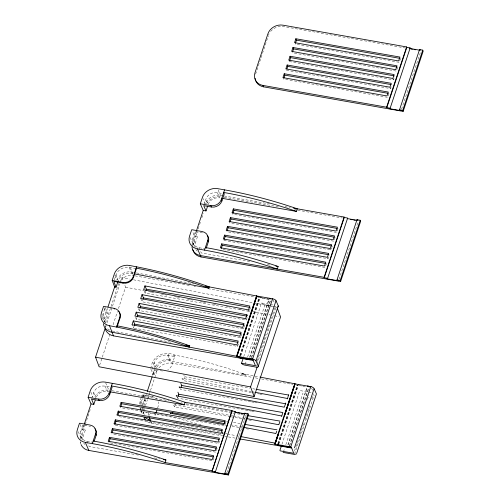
<?xml version="1.0" encoding="UTF-8"?>
<svg xmlns="http://www.w3.org/2000/svg" width="500" height="500" viewBox="0 0 500 500"><rect width="100%" height="100%" fill="white"/><g stroke="black" fill="none" stroke-linecap="round" stroke-linejoin="round"><path stroke-width="0.38" stroke-dasharray="2.5 1.88" d="M139.506 404.113L140.981 398.188M103.294 319.887A10.831 9.412 -20.4 0 1 103.088 313.762L105.237 307.281L107.425 313.163L105.275 319.644A10.831 9.412 -20.4 0 0 104.812 322.144M114.331 279.925L116.006 274.881A10.831 9.412 -20.4 0 1 129.325 267.444L136.363 268.8M107.513 308.369L103.856 319.375A12.325 10.719 -20.4 0 0 103.494 320.788M105.506 323.144L118.425 284.262A12.325 10.588 -23.6 0 1 118.987 282.887M105.588 326.956L120.031 283.488M120.275 282.75L121.988 277.587L129.625 279.056M99.606 365.288L102.05 357.919M102.294 357.181L109.887 334.338M113.069 324.762L117.475 311.5M118.456 308.55L125.556 287.181L124.537 284.444M82.688 440.025A9.338 8.019 -23.6 0 1 83.056 436.812L80.756 431.556L82.912 425.075L90.594 426.425M91.762 398.438L93.675 392.675A9.338 8.019 -23.6 0 1 105.1 386.112L111.388 387.219M83.056 436.812L85.206 430.331L82.413 429.837L84.138 424.656M80.506 439.131A12.325 10.588 -23.6 0 1 80.875 437.719L85.019 425.25M85.262 424.519L90.869 407.644M134.094 326.112L133.45 328.056L132.019 324.781M241.731 333.738L240.444 337.625L136.356 319.312L137 317.369M244.644 324.988L243.35 328.881L139.262 310.562L139.906 308.619M247.119 317.538L246.256 320.131L142.169 301.819L142.812 299.869M250.456 307.494L249.163 311.381L145.075 293.069L145.938 290.475M195.081 247.581A9.338 8.019 -23.6 0 1 195.256 243.325L192.956 238.069L195.113 231.588L202.794 232.938M203.962 204.95L205.875 199.188A9.338 8.019 -23.6 0 1 217.3 192.625L223.588 193.731M196.337 231.169L192.463 242.831A12.325 10.588 -23.6 0 0 191.938 245.669M141.219 397.481L142.156 394.644L153.625 396.912L157.15 399.306M150.838 368.531C152.213 355.819 163.65 350.419 175.012 355.112C198.994 360.075 223.2 365.788 245.875 374.975L246.012 375.531L169.788 360.894A10.831 9.412 -20.4 0 0 156.463 368.331L154.356 362.663A10.831 9.412 -20.4 0 1 167.675 355.225L174.713 356.575C172.838 361.025 172.644 367.287 167.794 369.812M192.706 245.644A12.325 10.588 -23.6 0 1 193.075 244.231L197.219 231.762M198.194 228.831L200.875 220.763M201.85 217.825L203.312 213.425M141.019 405.288A10.831 9.412 -20.4 0 1 141.438 401.544L143.588 395.062L152.731 396.819M154.356 362.663L152.2 369.144L154.306 374.806L152.9 374.538L150.794 368.875M195.256 243.325L197.406 236.844L195.113 231.588M142.844 404.731L145.281 397.4M145.525 396.662L146.744 392.994M152.594 375.394L154.544 369.525M142.375 406.219L144.288 400.456L143.763 399.044M152.9 374.538L154.575 369.5M144.019 405.769L145.694 400.731L145.169 399.312M154.306 374.806L155.981 369.769M143.763 410.706L144.494 408.506M145.469 405.569L147.419 399.7M147.662 398.969L148.881 395.3M149.125 394.562L154.488 378.425M154.731 377.694L156.681 371.825A12.325 10.588 -23.6 0 1 157.994 369.125M255.6 74.119L268.275 35.975M157.65 407.931L158.6 404.837L158.5 401.887M230.481 416.706L174.613 406.875L175.469 404.281M247.931 410.513L177.519 398.125L177.95 396.831M251.444 392.612L183.331 380.631L184.625 376.744L183.725 374.688M134.213 328.194L237.537 346.375L238.825 342.488M239.8 355.431L259.094 297.375M240.037 355.419L259.331 297.356M240.538 355.756L259.831 297.7M240.787 355.737L260.081 297.681M243.719 356.631L261.544 302.981L269.631 304.406M213.981 457.713L212.906 460.95L108.819 442.638M217.1 448.319L215.812 452.206L111.725 433.888M219.581 440.863L218.719 443.456L114.631 425.144M222.7 431.469L221.625 434.706L117.537 416.394M225.825 422.075L224.531 425.962L120.444 407.644M245.169 364.4L246.394 360.725M247.613 357.056L264.95 304.875A2.988 1.212 18.4 0 1 261.544 302.981M245.613 374.762L242.231 374.113L242.45 373.462L243.944 373.856M249.594 357.294L268.888 299.237M249.9 357.406L269.194 299.344M251.369 357.413L270.663 299.35M251.675 357.519L270.969 299.462M256.956 361.294L260.375 351.006M261.35 348.062L265.994 334.1M266.969 331.163L271.606 317.2M272.581 314.256L275.269 306.175M256.35 366.369L256.837 364.9M257.081 364.162L276.125 306.844A2.988 1.212 18.4 0 0 276.831 306.919M226.8 472.837L246.337 414.044M326.394 263.575L325.106 267.462L222.55 249.419M223.925 240.4L328.013 258.719L329.3 254.831M228.363 231.925L330.919 249.969L331.562 248.025M331.781 247.375L332.206 246.081M335.112 237.331L333.825 241.219L229.737 222.906L229.125 221.506M338.025 228.588L336.731 232.475L232.644 214.156M388.925 93.462L387.631 97.35L283.544 79.037M286.45 70.287L390.538 88.6L391.831 84.712M289.356 61.537L393.444 79.856L394.738 75.963M397.644 67.219L396.35 71.106L292.262 52.794M400.55 58.469L399.256 62.356L295.175 44.044M277.812 443.731L297.35 384.938M278.05 443.713L297.587 384.919M278.55 444.056L298.087 385.262M278.8 444.031L298.094 385.975M281.95 444.263L299.581 391.194A0.75 0.644 -23.6 0 1 300.5 390.669L307.869 391.962M339 279.35L358.294 221.287M283.394 452.05L284.619 448.363M285.844 444.681L302.987 393.081M287.85 444.856L307.137 386.794M288.156 444.969L307.444 386.906M289.381 445.706L308.675 387.65M289.688 445.819L309.225 387.025M401.531 109.231L420.819 51.175M307.425 399.481L308.894 395.069M294.475 451.056L304 422.4M304.975 419.456L309.619 405.494M311.812 398.881L313.525 393.738M294.575 454.019L314.169 395.05M242.231 374.113L242.512 373.725L259.206 376.931M226.85 433.2L225.375 433.894M223.988 433.925L222.425 433.725L222.638 433.081L222.55 434.075M168.75 359.613L170.294 359.812L171.756 363.162L252.281 377.331M162.425 371.037L153.725 369.438M405.538 48.031L283.6 26.575A12.325 10.588 -23.6 0 0 269.831 32.538M223.531 195.831L220.456 195.287A12.325 10.588 -23.6 0 0 205.381 203.95L203.05 198.625M224.3 195.963L269.637 203.944M285.006 206.644L290.387 207.594M224.137 197.231L279.356 206.944M294.694 209.644L296.994 210.05M297.762 210.188L342.238 218.012M197.406 236.844L194.613 236.35L192.581 231.694M192.956 238.069A9.338 8.019 -23.6 0 0 199 247.706L205.287 248.812M249.706 261.475L201.294 252.963L200.15 250.331M267.381 264.587L271.225 265.262M260.087 297.494L263.106 298.025M263.863 298.156L266.131 298.556M266.887 298.688L268.394 298.956M259.837 297.506L262.806 298.025M267.256 298.812L269.488 299.2M135.037 275.869L189.488 285.45M194.088 286.262L195.625 286.531M207.894 288.688L254.675 296.919M257.738 297.462L271.544 299.887M270.369 304.531L273.306 305.05M264.95 304.875L276.125 306.844M255.35 377.869L258.419 378.406M261.488 378.95L292.925 384.481M295.994 385.019L298.294 385.425M299.062 385.562L302.131 386.1M302.9 386.238L305.963 386.775M308.606 392.094L311.556 392.612M184.625 376.744L249.675 388.188M252.738 388.725L255.8 389.263M252.213 392.75L254.506 393.156M257.569 393.694L259.1 393.963M259.862 394.094L262.162 394.5M250.837 401.769L180.425 389.375L179.825 388.006M251.6 401.9L253.894 402.306M254.662 402.438L257.725 402.981M248.694 410.65L250.987 411.05M251.756 411.188L254.819 411.725M111.938 390.719L168.688 400.706M180.963 402.863L182.494 403.131M186.325 403.806L232.344 411.906M185.85 404.738L231.775 412.812M232.537 412.95L234.069 413.219M237.131 413.756L240.194 414.3M240.956 414.431L246.312 415.375M96.4 396.887A9.338 8.019 -23.6 0 1 107.4 391.369L108.938 391.637M231.244 416.838L234.306 417.375M235.075 417.512L245.025 419.263M248.85 419.938L251.912 420.475M226.569 421.156L228.863 421.562M233.456 422.369L241.875 423.85M225.275 425.05L227.575 425.45M232.169 426.256L240.588 427.738M241.35 427.875L242.881 428.144M245.944 428.681L249.006 429.225M147.594 421.831A12.325 10.588 -23.6 0 0 151.738 423.425L223.825 436.106M224.587 436.244L227.656 436.781M228.425 436.919L236.863 438.4M80.756 431.556A9.338 8.019 -23.6 0 0 86.8 441.194L93.088 442.3M138.275 455.1L89.094 446.45L87.95 443.819M154.412 457.938L159.794 458.888M133.475 272.325L130.4 271.831A12.325 10.713 -20.4 0 0 116.788 280.494M136.531 272.913L193.863 283.919M116.006 274.881L118.194 280.763A10.831 9.412 -20.4 0 1 131.512 273.325L133.044 273.625M133.444 279.788L253.325 302.806M254.088 302.956L277 307.356M125.556 287.181L143.881 290.7M148.463 291.581L150.756 292.019M151.519 292.169L153.806 292.606M161.444 294.075L163.738 294.513M164.5 294.662L166.788 295.1M174.425 296.569L176.719 297.006M177.481 297.15L179.769 297.594M187.406 299.056L189.7 299.5M190.463 299.644L192.75 300.087M200.387 301.55L202.681 301.994M203.444 302.137L205.731 302.575M213.369 304.044L215.662 304.481M226.35 306.537L228.644 306.975M239.331 309.031L241.625 309.469M247.731 310.644L250.787 311.225M251.55 311.375L266.056 314.163M269.113 314.744L273.694 315.625M274.456 315.775L279.037 316.65M107.425 313.163L106.019 312.894L103.575 306.319M112.35 331L171.35 342.325M168.656 359.394L168.669 359.394A12.325 10.713 -20.4 0 0 155.056 368.056L152.95 362.394M251.394 391.569L181.981 378.244L183.331 380.631M252.156 391.719L254.444 392.156M232.756 415.913L173.263 404.487L174.613 406.875M233.519 416.056L241.912 417.669M242.675 417.812L244.963 418.25M144.288 400.456L145.694 400.731M230.613 424.806L239.006 426.413M239.769 426.562L242.819 427.15M145.981 412.069A10.831 9.412 -20.4 0 0 148.512 412.894L155.55 414.244A1.494 0.606 18.4 0 0 154.956 413.681M172.725 422.806L175.012 423.244M175.775 423.394L178.825 423.981M179.587 424.125L181.875 424.562M182.638 424.712L219.988 431.881M220.75 432.025L223.038 432.469M227.544 434.025L235.963 435.637M236.731 435.788L239.025 436.225M156.044 413.706L179.513 418.894L201.875 425.019M242.512 373.725L242.45 373.462M392.831 78.45L393.444 79.856M389.925 87.2L390.538 88.6M330.306 248.569L330.919 249.969M327.4 257.312L328.013 258.719M273.062 299.831L274.288 302.638M311.625 388.094L312.544 390.2M218.131 189.963L221.069 196.694A12.325 10.588 -23.6 0 0 206.556 203.975M217.3 192.625L219.6 197.881A9.338 8.019 -23.6 0 0 208.175 204.444L205.875 199.188M248.738 310.413L249.163 311.381M245.831 319.156L246.256 320.131M242.925 327.906L243.35 328.881M240.019 336.656L240.444 337.625M199 247.706L199.862 249.675M193.125 243.312L194.562 246.6M190.131 237.506L193.075 244.231M237.113 345.4L237.537 346.375M144.219 291.1L145.075 293.069M132.881 274.175L129.5 265.456M140.738 298.538L142.169 301.819M138.4 308.594L139.262 310.562M176.919 396.756L177.519 398.125M135.494 317.344L136.356 319.312M155.856 369.938L156.681 371.825M151.15 422.081L151.738 423.425M105.231 322.512L101.962 314.262M142.387 407.562L143.212 409.45M105.644 382.788L108.869 390.181A12.325 10.588 -23.6 0 0 94.356 397.463M105.1 386.112L107.4 391.369M93.675 392.675L95.975 397.931M90.856 392.125L92.912 396.825M82.912 425.075L85.206 430.331M80.087 424.513L82.413 429.837M86.8 441.194L87.662 443.162M80.925 436.8L82.65 440.744M78.231 431.675L80.875 437.719M168.106 353.931L170.294 359.812M167.675 355.225L169.788 360.894M129.325 267.444L131.512 273.325M121.988 277.587L123.263 281.019M114.881 275.381L116.512 279.762M143.588 395.062L144.906 398.606M142.181 394.794L143.5 398.331M148.512 412.894L149.569 415.731M148.081 414.194L148.569 415.5M141.438 401.544L143.281 406.5M140.031 401.269L141.875 406.231M141.906 408.375L142.694 410.5M142.963 411.206L143.75 413.331M141.319 411.075L142.375 413.906A12.325 10.719 -20.4 0 1 141.637 411.194M103.088 313.762L105.275 319.644M197.294 251.106A9.338 8.019 -23.6 0 1 195.912 249.5M158.919 367.887A12.325 10.588 -23.6 0 1 171.756 363.162M143.231 413.537A12.325 10.588 -23.6 0 1 143.394 412.119M153.887 413.288A1.494 0.606 18.4 0 1 154.444 413.444M155.119 415.544A1.494 0.425 -79.1 0 1 155.294 413.556M174.456 355.881A1.494 0.425 -79.1 0 1 175.144 355.281M173.05 355.613A1.494 0.606 18.4 0 1 174.713 356.575M144.325 414.425A10.831 9.412 -20.4 0 1 143.125 410.956M143.081 409.706A10.831 9.412 -20.4 0 1 143.225 408.45M120.662 280.325A12.325 10.588 -23.6 0 1 133.506 275.6M109.819 330.169A10.831 9.412 -20.4 0 1 106.788 327.863M106.05 326.863A10.831 9.412 -20.4 0 1 105.481 325.769M104.6 321.981A10.831 9.412 -20.4 0 1 103.869 320.981M268.519 35.238A12.325 10.588 -23.6 0 1 269.081 33.862M85.094 444.594A9.338 8.019 -23.6 0 1 83.713 442.987"/><path stroke-width="0.75" d="M298.331 384.525L294.869 383.781L294.581 384.162L274.988 443.131L274.95 444.2L278.306 444.787M117.95 281.488L116.037 287.244L114.631 286.975L112.188 280.4L114.344 273.925A12.325 10.713 -20.4 0 1 129.5 265.456L136.537 266.812A203.637 82.5 18.4 0 1 209.331 286.887L208.9 288.188L134.581 273.919M108 306.9L114.825 286.363M277.256 308.038L280.562 316.944L254.125 396.525L99.113 366.763L95.55 357.169L105.337 327.694M84.381 423.913L91.025 403.919L88.119 397.262L90.269 390.781A12.325 10.588 -23.6 0 1 105.35 382.119L112.338 383.35A203.637 82.5 18.4 0 1 185.1 402.3L231.906 410.531L232.087 410.956L212.069 471.219L215.419 471.806L235.444 411.544L232.087 410.956M109.475 325.719L116.512 327.075L119.744 317.35A8.588 7.469 -20.4 0 0 114.125 308.35L103.575 306.319L101.425 312.8A12.325 10.713 -20.4 0 0 109.475 325.719L113.481 335.863L253.056 360.419L252.625 359.438L249.412 358.875L250.944 359.725L239.069 357.638L240.05 357.225M116.037 287.244L113.85 281.363L123 283.119A8.588 7.469 -20.4 0 0 133.562 277.219L133.306 276.531L136.537 266.812M118.8 311.525A8.588 7.469 -20.4 0 1 120 318.044L117.2 326.469L116.944 325.775A203.637 82.5 18.4 0 1 189.737 345.856L189.306 347.15A203.637 82.5 18.4 0 0 116.512 327.075M133.562 277.219L136.363 268.8L136.106 268.106A203.637 82.5 18.4 0 1 208.9 288.188M91.025 403.919L93.819 404.412L95.256 400.094M85.325 442.381L92.312 443.612L95.544 433.888A8.588 7.375 -23.6 0 0 89.981 425.025L79.506 423.181L77.35 429.663A12.325 10.588 -23.6 0 0 85.325 442.381L88.85 450.444L228.419 475L248.444 414.738L248.019 413.756L244.806 413.194L224.781 473.456L226.312 474.306L214.438 472.219L215.419 471.806M88.119 397.262L98.594 399.106A8.588 7.375 -23.6 0 0 109.106 393.069L112.338 383.35M133.306 320.894L132.019 324.781L236.9 344.919L238.194 341.031L133.306 320.894L134.744 324.169L134.312 325.469M136.213 312.144L134.925 316.031L239.806 336.169L241.1 332.281L136.213 312.144L137.65 315.425L137.219 316.719M139.119 303.394L137.831 307.281L242.712 327.419L244.006 323.531L139.119 303.394L140.556 306.675L140.125 307.969M142.025 294.65L140.738 298.538L245.619 318.675L246.912 314.788L142.025 294.65L143.463 297.925L143.031 299.225M144.938 285.9L143.644 289.788L248.525 309.925L249.819 306.038L144.938 285.9L146.369 289.181L145.938 290.475M94.256 440.994L96.156 435.294A8.588 7.375 -23.6 0 0 94.975 428.825M93.819 404.412L91.525 399.156L99.206 400.506A8.588 7.375 -23.6 0 0 109.719 394.469L112.088 387.344L111.475 385.938A203.637 82.5 18.4 0 1 184.237 404.888L185.1 402.3M109.494 437.35L108.206 441.238L212.294 459.55L213.581 455.662L109.494 437.35L110.106 438.75L109.031 441.987M112.4 428.6L111.112 432.488L215.2 450.8L216.488 446.912L112.4 428.6L113.012 430L112.156 432.594M115.312 419.85L114.019 423.738L218.106 442.056L219.394 438.169L115.312 419.85L115.919 421.256L114.844 424.494M118.219 411.106L116.925 414.994L221.012 433.306L222.3 429.419L118.219 411.106L118.831 412.506L117.969 415.1M121.125 402.356L119.831 406.244L223.919 424.562L225.212 420.669L121.125 402.356L121.737 403.756L120.656 407M196.581 230.425L203.225 210.431L200.319 203.775L202.469 197.294A12.325 10.588 -23.6 0 1 217.55 188.631L224.537 189.862A203.637 82.5 18.4 0 1 297.3 208.812L296.444 211.4L221.906 198.287M203.225 210.431L206.019 210.925L207.456 206.606M147.231 391.531L152.106 376.856M197.525 248.894L204.513 250.125L207.744 240.4A8.588 7.375 -23.6 0 0 202.181 231.537L191.706 229.694L189.55 236.175A12.325 10.588 -23.6 0 0 197.525 248.894L201.05 256.956L340.619 281.512L360.644 221.25L360.219 220.269L357.006 219.706L336.981 279.969L338.512 280.819L326.637 278.731L327.619 278.319L347.644 218.056L344.288 217.469L344.106 217.044L293.463 208.131M200.319 203.775L210.794 205.619A8.588 7.375 -23.6 0 0 221.306 199.581L224.537 189.862M206.225 248.219L208.356 241.806A8.588 7.375 -23.6 0 0 207.175 235.338M206.019 210.925L203.725 205.669L211.406 207.019A8.588 7.375 -23.6 0 0 221.919 200.981L224.288 193.856L223.675 192.45A203.637 82.5 18.4 0 1 296.444 211.4M156.019 412.844L156.95 410.037M221.694 243.863L220.406 247.75L324.494 266.062L325.781 262.175L221.694 243.863L222.306 245.263L221.231 248.5M224.6 235.113L223.312 239L327.4 257.312L328.688 253.425L224.6 235.113L225.212 236.513L224.356 239.106M227.512 226.363L226.219 230.25L330.306 248.569L331.594 244.681L227.512 226.363L228.119 227.769L227.044 231.006M230.419 217.619L229.125 221.506L333.212 239.819L334.506 235.931L230.419 217.619L231.031 219.019L230.169 221.612M233.325 208.869L232.031 212.756L336.119 231.075L337.413 227.181L233.325 208.869L233.938 210.269L232.856 213.512M284.225 73.744L282.931 77.631L387.019 95.95L388.312 92.062L284.225 73.744L284.837 75.144L283.762 78.388M287.131 65L285.837 68.888L389.925 87.2L391.219 83.312L287.131 65L287.744 66.4L286.881 68.994M290.038 56.25L288.744 60.138L392.831 78.45L394.125 74.562L290.038 56.25L290.65 57.65L289.575 60.894M292.944 47.5L291.65 51.388L395.737 69.706L397.031 65.819L292.944 47.5L293.556 48.9L292.694 51.494M295.85 38.756L294.562 42.644L398.644 60.956L399.938 57.069L295.85 38.756L296.462 40.156L295.387 43.394M172.35 413.675L172.781 412.381M178.162 396.181L178.806 394.237L177.913 392.181M181.069 387.431L181.713 385.487L180.819 383.438M92.312 443.612A203.637 82.5 18.4 0 1 165.075 462.562L165.938 459.969A203.637 82.5 18.4 0 0 93.175 441.019M243.231 358.1L241.519 363.244L255.487 365.7L252.738 359.394L249.106 358.762L250.637 359.613L239.306 357.619L240.3 357.206L236.7 356.637L236.513 356.219L256.537 295.956L205.5 286.156M256.588 297.062L236.806 356.594L256.681 295.981L272.606 298.781A2.988 1.212 18.4 0 1 276.012 300.675L278.306 305.931L258.288 366.194A2.988 1.212 18.4 0 1 256.1 367.106L244.925 365.138A2.988 1.212 18.4 0 1 241.519 363.244M236.944 355.9L256.481 297.113M205.375 247.531A203.637 82.5 18.4 0 1 278.137 266.481L277.275 269.075A203.637 82.5 18.4 0 0 204.513 250.125M212.069 471.219L231.906 410.531M258.288 366.194L255.987 360.938A2.988 1.212 18.4 0 0 252.581 359.044L272.606 298.781M255.987 360.938L276.012 300.675M254.125 396.525L250.556 386.931L257.169 367.038M228.419 475L227.994 474.019L248.019 413.756M327.619 278.319L324.269 277.731L324.081 277.306L344.106 217.044M324.269 277.731L344.288 217.469M285.744 402.969L284.337 407.2L179.075 386.994L179.525 387.325M276.006 433.288L276.65 431.344M278.913 424.538L279.775 421.95M281.606 416.438L282.681 413.2M287.419 398.944L288.606 394.825M390.15 108.2L386.794 107.613L386.613 107.194L406.637 46.931L282.987 25.175A12.325 10.588 -23.6 0 0 267.906 33.837L254.988 72.719A12.325 10.588 -23.6 0 0 262.962 85.438L263.575 86.838L403.15 111.394L423.175 51.131L422.744 50.15L419.531 49.588L399.506 109.85L401.044 110.7L389.169 108.612L390.15 108.2L410.175 47.938L406.819 47.35L406.637 46.931M274.95 444.2L278.125 434.644M284.475 415.538L294.731 384.669M386.794 107.613L406.819 47.35M278.238 434.6L275.062 444.156L295.087 383.894M284.587 415.494L294.844 384.625M281.456 445.737L279.988 450.156A0.75 0.644 -23.6 0 0 280.475 450.931L293.744 453.263L291.269 447.013M340.619 281.512L340.194 280.531L360.219 220.269M291.05 445.956L310.644 386.994M403.15 111.394L402.719 110.412L422.744 50.15M294.456 447.85L314.05 388.881M296.756 453.106L316.35 394.144M296.637 453.837L294.581 454.444L283.119 452.438M409.188 48.35L410.175 47.938M269.131 298.5L270.581 298.75M307.387 386.062L311.294 386.75M409.931 48.481L419.581 50.181M410.906 48.975L412.438 49.244M413.969 49.513L415.506 49.787M296.462 40.156L399.787 58.338M293.556 48.9L396.881 67.081M290.65 57.65L393.975 75.831M287.744 66.4L391.062 84.581M284.837 75.144L388.156 93.325M262.962 85.438L386.613 107.194M399.506 109.85L402.719 110.412M347.406 218.594L357.05 220.294M350.675 219.494L352.212 219.762M353.744 220.037L355.275 220.306M233.938 210.269L337.256 228.45M231.031 219.019L334.35 237.2M228.119 227.769L331.444 245.944M225.212 236.513L328.537 254.694M222.306 245.263L325.631 263.444M275.831 266.075L278.137 266.481M324.081 277.306L200.438 255.55A12.325 10.588 -23.6 0 1 191.981 247.075M336.981 279.969L340.194 280.531M257.531 296.45L258.925 296.7M146.369 289.181L249.688 307.362M143.463 297.925L246.781 316.106M140.556 306.675L243.875 324.856M137.65 315.425L240.969 333.606M134.744 324.169L238.062 342.35M236.656 356.244L252.581 359.044M298.581 384.506L310.988 386.688M307.694 386.175L310.906 386.737M256.562 389.4L288.706 395.056M181.713 385.487L285.8 403.806M178.806 394.237L282.894 412.55M234.462 411.956L244.85 413.781M235.406 412.444L236.944 412.713M238.475 412.981L240.012 413.25M241.544 413.525L243.075 413.794M247.844 415.644L279.887 421.069M110.469 391.912L184.237 404.888M244.938 424.394L276.981 429.819M121.737 403.756L225.056 421.938M118.831 412.506L222.15 430.688M287.669 446.438L290.881 447L291.306 447.981L239.925 438.944M115.919 421.256L219.244 439.438M113.012 430L216.337 448.181M110.106 438.75L213.431 456.931M163.631 459.562L165.938 459.969M165.075 462.562L211.881 470.794M224.781 473.456L227.994 474.019M112.188 280.4L122.737 282.425A8.588 7.469 -20.4 0 0 133.306 276.531M185.906 345.119L189.737 345.856M236.513 356.219L110.438 331.912A12.325 10.719 -20.4 0 1 103.381 323.631M259.962 377.081L294.869 383.781M95.55 357.169L250.556 386.931M255.206 392.3L287.244 398.45M281.431 415.95L176.169 395.737L176.619 396.069M246.488 418.544L278.519 424.694M224.513 423.631L170.356 413.231L170.806 413.569M244.344 427.438L275.613 433.444M240.556 436.519L274.988 443.131M148.688 419.475L148.706 419.475A12.325 10.719 -20.4 0 1 144.844 417.306M148.787 419.688L150.269 420.075L150.856 421.413M311.881 386.856L313.762 388.038M419.531 49.588L420.556 50.156M357.006 219.706L358.025 220.269M244.806 413.194L245.825 413.756M314 388.394L316.294 393.644M221.306 199.581L221.919 200.981M256.681 295.981L256.831 296.331M256.537 295.956L256.725 296.375M210.794 205.619L211.406 207.019M246.912 314.788L247.338 315.756M207.744 240.4L208.356 241.806M109.106 393.069L109.719 394.469M98.594 399.106L99.206 400.506M95.544 433.888L96.156 435.294M122.737 282.425L123 283.119M119.744 317.35L120 318.044M114.125 308.35L114.388 309.037M149.3 417.456L150.269 420.075M140.262 408.244L141.056 410.369M201.05 256.956A12.325 10.588 -23.6 0 1 192.844 249.85M145.45 419.981A12.325 10.588 -23.6 0 1 143.981 417.631M113.481 335.863A12.325 10.588 -23.6 0 1 105.275 328.762M278.306 305.931A2.988 1.212 18.4 0 1 277.7 306.85M263.575 86.838A12.325 10.588 -23.6 0 1 255.119 78.362M88.85 450.444A12.325 10.588 -23.6 0 1 81.094 444.65M80.644 443.338A12.325 10.588 -23.6 0 1 80.394 441.969M278.556 444.769L277.325 445.2L289.2 447.287L287.362 446.325L290.969 446.95L278.556 444.769"/></g></svg>
